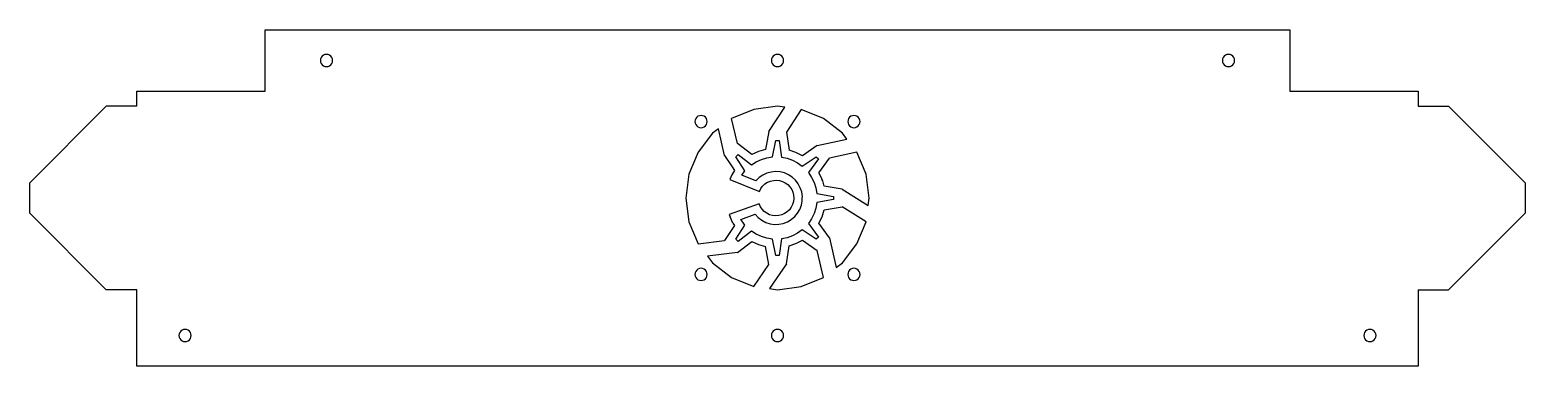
# Model space of a CAD drawing. Header units: metres. Extents: x 5097 to 5586, y 2317 to 2427.
import ezdxf

# ---------------------------------------------------------------- set-up
doc = ezdxf.new("R2010")
doc.units = ezdxf.units.M

msp = doc.modelspace()

# ---------------------------------------------------------------- linework, layer by layer
at = {"layer": 'GROUP0'}
for p, q in [((5174.39, 2427.48, 0), (5509.4, 2427.48, 0)), ((5174.39, 2407.48, 0), (5174.39, 2427.48, 0)), ((5509.4, 2427.48, 0), (5509.4, 2407.48, 0)), ((5192.46, 2418, 0), (5192.39, 2417.48, 0)), ((5192.39, 2417.48, 0), (5192.46, 2416.96, 0)), ((5192.66, 2418.48, 0), (5192.46, 2418, 0)), ((5192.46, 2416.96, 0), (5192.66, 2416.48, 0)), ((5192.98, 2418.9, 0), (5192.66, 2418.48, 0)), ((5192.66, 2416.48, 0), (5192.98, 2416.07, 0)), ((5193.39, 2419.21, 0), (5192.98, 2418.9, 0)), ((5192.98, 2416.07, 0), (5193.39, 2415.75, 0)), ((5193.88, 2419.41, 0), (5193.39, 2419.21, 0)), ((5193.39, 2415.75, 0), (5193.88, 2415.55, 0)), ((5194.39, 2419.48, 0), (5193.88, 2419.41, 0)), ((5194.91, 2419.41, 0), (5194.39, 2419.48, 0)), ((5195.39, 2419.21, 0), (5194.91, 2419.41, 0)), ((5194.91, 2415.55, 0), (5195.39, 2415.75, 0)), ((5195.81, 2418.9, 0), (5195.39, 2419.21, 0)), ((5195.39, 2415.75, 0), (5195.81, 2416.07, 0)), ((5196.13, 2418.48, 0), (5195.81, 2418.9, 0)), ((5195.81, 2416.07, 0), (5196.13, 2416.48, 0)), ((5196.33, 2418, 0), (5196.13, 2418.48, 0)), ((5196.13, 2416.48, 0), (5196.33, 2416.96, 0)), ((5196.39, 2417.48, 0), (5196.33, 2418, 0)), ((5196.33, 2416.96, 0), (5196.39, 2417.48, 0)), ((5339.96, 2418, 0), (5339.89, 2417.48, 0)), ((5339.89, 2417.48, 0), (5339.96, 2416.96, 0)), ((5340.16, 2418.48, 0), (5339.96, 2418, 0)), ((5339.96, 2416.96, 0), (5340.16, 2416.48, 0)), ((5340.48, 2418.9, 0), (5340.16, 2418.48, 0)), ((5340.16, 2416.48, 0), (5340.48, 2416.07, 0)), ((5340.89, 2419.21, 0), (5340.48, 2418.9, 0)), ((5340.48, 2416.07, 0), (5340.89, 2415.75, 0)), ((5341.38, 2419.41, 0), (5340.89, 2419.21, 0)), ((5340.89, 2415.75, 0), (5341.38, 2415.55, 0)), ((5341.89, 2419.48, 0), (5341.38, 2419.41, 0)), ((5342.41, 2419.41, 0), (5341.89, 2419.48, 0)), ((5342.89, 2419.21, 0), (5342.41, 2419.41, 0)), ((5342.41, 2415.55, 0), (5342.89, 2415.75, 0)), ((5343.31, 2418.9, 0), (5342.89, 2419.21, 0)), ((5342.89, 2415.75, 0), (5343.31, 2416.07, 0)), ((5343.63, 2418.48, 0), (5343.31, 2418.9, 0)), ((5343.31, 2416.07, 0), (5343.63, 2416.48, 0)), ((5343.83, 2418, 0), (5343.63, 2418.48, 0)), ((5343.63, 2416.48, 0), (5343.83, 2416.96, 0)), ((5343.89, 2417.48, 0), (5343.83, 2418, 0)), ((5343.83, 2416.96, 0), (5343.89, 2417.48, 0)), ((5487.46, 2418, 0), (5487.4, 2417.48, 0)), ((5487.4, 2417.48, 0), (5487.46, 2416.96, 0)), ((5487.66, 2418.48, 0), (5487.46, 2418, 0)), ((5487.46, 2416.96, 0), (5487.66, 2416.48, 0)), ((5487.98, 2418.9, 0), (5487.66, 2418.48, 0)), ((5487.66, 2416.48, 0), (5487.98, 2416.07, 0)), ((5488.4, 2419.21, 0), (5487.98, 2418.9, 0)), ((5487.98, 2416.07, 0), (5488.4, 2415.75, 0)), ((5488.88, 2419.41, 0), (5488.4, 2419.21, 0)), ((5488.4, 2415.75, 0), (5488.88, 2415.55, 0)), ((5489.4, 2419.48, 0), (5488.88, 2419.41, 0)), ((5489.91, 2419.41, 0), (5489.4, 2419.48, 0)), ((5490.4, 2419.21, 0), (5489.91, 2419.41, 0)), ((5489.91, 2415.55, 0), (5490.4, 2415.75, 0)), ((5490.81, 2418.9, 0), (5490.4, 2419.21, 0)), ((5490.4, 2415.75, 0), (5490.81, 2416.07, 0)), ((5491.13, 2418.48, 0), (5490.81, 2418.9, 0)), ((5490.81, 2416.07, 0), (5491.13, 2416.48, 0)), ((5491.33, 2418, 0), (5491.13, 2418.48, 0)), ((5491.13, 2416.48, 0), (5491.33, 2416.96, 0)), ((5491.4, 2417.48, 0), (5491.33, 2418, 0)), ((5491.33, 2416.96, 0), (5491.4, 2417.48, 0)), ((5193.88, 2415.55, 0), (5194.39, 2415.48, 0)), ((5194.39, 2415.48, 0), (5194.91, 2415.55, 0)), ((5341.38, 2415.55, 0), (5341.89, 2415.48, 0)), ((5341.89, 2415.48, 0), (5342.41, 2415.55, 0)), ((5488.88, 2415.55, 0), (5489.4, 2415.48, 0)), ((5489.4, 2415.48, 0), (5489.91, 2415.55, 0)), ((5132.39, 2407.48, 0), (5174.39, 2407.48, 0)), ((5132.39, 2402.48, 0), (5132.39, 2407.48, 0)), ((5509.4, 2407.48, 0), (5551.39, 2407.48, 0)), ((5551.39, 2407.48, 0), (5551.39, 2402.48, 0)), ((5097.39, 2377.48, 0), (5122.39, 2402.48, 0)), ((5132.39, 2402.48, 0), (5122.39, 2402.48, 0)), ((5334.13, 2401.46, 0), (5326.89, 2398.46, 0)), ((5341.89, 2402.48, 0), (5334.13, 2401.46, 0)), ((5339.1, 2394.2, 0), (5344.28, 2402.17, 0)), ((5344.23, 2402.17, 0), (5341.89, 2402.48, 0)), ((5344.28, 2402.17, 0), (5344.23, 2402.17, 0)), ((5349.66, 2401.46, 0), (5344.84, 2394.05, 0)), ((5356.89, 2398.46, 0), (5349.66, 2401.46, 0)), ((5551.39, 2402.48, 0), (5561.39, 2402.48, 0)), ((5561.39, 2402.48, 0), (5586.39, 2377.48, 0)), ((5314.96, 2398, 0), (5314.89, 2397.48, 0)), ((5314.89, 2397.48, 0), (5314.96, 2396.96, 0)), ((5315.16, 2398.48, 0), (5314.96, 2398, 0)), ((5314.96, 2396.96, 0), (5315.16, 2396.48, 0)), ((5315.48, 2398.9, 0), (5315.16, 2398.48, 0)), ((5315.16, 2396.48, 0), (5315.48, 2396.07, 0)), ((5315.89, 2399.21, 0), (5315.48, 2398.9, 0)), ((5316.38, 2399.41, 0), (5315.89, 2399.21, 0)), ((5316.89, 2399.48, 0), (5316.38, 2399.41, 0)), ((5317.41, 2399.41, 0), (5316.89, 2399.48, 0)), ((5317.89, 2399.21, 0), (5317.41, 2399.41, 0)), ((5318.31, 2398.9, 0), (5317.89, 2399.21, 0)), ((5318.63, 2398.48, 0), (5318.31, 2398.9, 0)), ((5318.31, 2396.07, 0), (5318.63, 2396.48, 0)), ((5318.83, 2398, 0), (5318.63, 2398.48, 0)), ((5318.63, 2396.48, 0), (5318.83, 2396.96, 0)), ((5318.89, 2397.48, 0), (5318.83, 2398, 0)), ((5318.83, 2396.96, 0), (5318.89, 2397.48, 0)), ((5328.81, 2390.33, 0), (5326.89, 2398.46, 0)), ((5363.11, 2393.7, 0), (5356.89, 2398.46, 0)), ((5364.96, 2398, 0), (5364.89, 2397.48, 0)), ((5364.89, 2397.48, 0), (5364.96, 2396.96, 0)), ((5365.16, 2398.48, 0), (5364.96, 2398, 0)), ((5364.96, 2396.96, 0), (5365.16, 2396.48, 0)), ((5365.48, 2398.9, 0), (5365.16, 2398.48, 0)), ((5365.16, 2396.48, 0), (5365.48, 2396.07, 0)), ((5365.89, 2399.21, 0), (5365.48, 2398.9, 0)), ((5366.38, 2399.41, 0), (5365.89, 2399.21, 0)), ((5366.89, 2399.48, 0), (5366.38, 2399.41, 0)), ((5367.41, 2399.41, 0), (5366.89, 2399.48, 0)), ((5367.89, 2399.21, 0), (5367.41, 2399.41, 0)), ((5368.31, 2398.9, 0), (5367.89, 2399.21, 0)), ((5368.63, 2398.48, 0), (5368.31, 2398.9, 0)), ((5368.31, 2396.07, 0), (5368.63, 2396.48, 0)), ((5368.83, 2398, 0), (5368.63, 2398.48, 0)), ((5368.63, 2396.48, 0), (5368.83, 2396.96, 0)), ((5368.89, 2397.48, 0), (5368.83, 2398, 0)), ((5368.83, 2396.96, 0), (5368.89, 2397.48, 0)), ((5315.48, 2396.07, 0), (5315.89, 2395.75, 0)), ((5315.89, 2395.75, 0), (5316.38, 2395.55, 0)), ((5320.68, 2393.7, 0), (5315.91, 2387.48, 0)), ((5316.38, 2395.55, 0), (5316.89, 2395.48, 0)), ((5316.89, 2395.48, 0), (5317.41, 2395.55, 0)), ((5317.41, 2395.55, 0), (5317.89, 2395.75, 0)), ((5317.89, 2395.75, 0), (5318.31, 2396.07, 0)), ((5322.55, 2395.13, 0), (5320.68, 2393.7, 0)), ((5324.6, 2386.43, 0), (5322.55, 2395.13, 0)), ((5339.1, 2394.2, 0), (5337.95, 2388.38, 0)), ((5340.31, 2385.91, 0), (5341.39, 2391.34, 0)), ((5341.39, 2391.34, 0), (5342.4, 2391.31, 0)), ((5342.4, 2391.31, 0), (5343.19, 2385.84, 0)), ((5344.84, 2394.05, 0), (5345.68, 2388.18, 0)), ((5354.9, 2389.64, 0), (5364.6, 2391.75, 0)), ((5364.6, 2391.75, 0), (5363.11, 2393.7, 0)), ((5365.48, 2396.07, 0), (5365.89, 2395.75, 0)), ((5365.89, 2395.75, 0), (5366.38, 2395.55, 0)), ((5366.38, 2395.55, 0), (5366.89, 2395.48, 0)), ((5366.89, 2395.48, 0), (5367.41, 2395.55, 0)), ((5367.41, 2395.55, 0), (5367.89, 2395.75, 0)), ((5367.89, 2395.75, 0), (5368.31, 2396.07, 0)), ((5315.91, 2387.48, 0), (5312.92, 2380.25, 0)), ((5324.6, 2386.43, 0), (5327.03, 2382.7, 0)), ((5328.23, 2385.98, 0), (5328.98, 2386.67, 0)), ((5333.51, 2386.71, 0), (5328.81, 2390.33, 0)), ((5328.98, 2386.67, 0), (5333.36, 2383.3, 0)), ((5335.67, 2387.71, 0), (5333.51, 2386.71, 0)), ((5337.95, 2388.38, 0), (5335.67, 2387.71, 0)), ((5347.92, 2387.39, 0), (5345.68, 2388.18, 0)), ((5350.03, 2386.28, 0), (5347.92, 2387.39, 0)), ((5354.9, 2389.64, 0), (5350.03, 2386.28, 0)), ((5367.88, 2387.48, 0), (5358.91, 2385.53, 0)), ((5370.87, 2380.25, 0), (5367.88, 2387.48, 0)), ((5327.83, 2381.47, 0), (5326.99, 2380.03, 0)), ((5327.03, 2382.7, 0), (5327.83, 2381.47, 0)), ((5331.25, 2381.34, 0), (5328.23, 2385.98, 0)), ((5333.36, 2383.3, 0), (5334.95, 2384.31, 0)), ((5334.95, 2384.31, 0), (5336.65, 2385.09, 0)), ((5336.65, 2385.09, 0), (5338.46, 2385.63, 0)), ((5338.46, 2385.63, 0), (5340.31, 2385.91, 0)), ((5343.19, 2385.84, 0), (5345.03, 2385.46, 0)), ((5345.03, 2385.46, 0), (5346.8, 2384.83, 0)), ((5346.8, 2384.83, 0), (5348.47, 2383.96, 0)), ((5348.47, 2383.96, 0), (5349.99, 2382.86, 0)), ((5349.99, 2382.86, 0), (5354.55, 2386, 0)), ((5355.26, 2385.27, 0), (5352, 2380.8, 0)), ((5354.55, 2386, 0), (5355.26, 2385.27, 0)), ((5355.42, 2380.74, 0), (5358.91, 2385.53, 0)), ((5097.39, 2367.48, 0), (5097.39, 2377.48, 0)), ((5312.92, 2380.25, 0), (5311.89, 2372.48, 0)), ((5326.99, 2380.03, 0), (5326.29, 2378.52, 0)), ((5326.29, 2378.52, 0), (5335.98, 2374.65, 0)), ((5330.2, 2379.97, 0), (5331.25, 2381.34, 0)), ((5334.85, 2378.11, 0), (5330.2, 2379.97, 0)), ((5335.89, 2379.14, 0), (5334.85, 2378.11, 0)), ((5337.09, 2379.97, 0), (5335.89, 2379.14, 0)), ((5337.04, 2376.37, 0), (5337.78, 2377.07, 0)), ((5338.41, 2380.59, 0), (5337.09, 2379.97, 0)), ((5337.78, 2377.07, 0), (5338.63, 2377.62, 0)), ((5339.82, 2380.98, 0), (5338.41, 2380.59, 0)), ((5338.63, 2377.62, 0), (5339.56, 2378.03, 0)), ((5339.56, 2378.03, 0), (5340.55, 2378.26, 0)), ((5341.27, 2381.12, 0), (5339.82, 2380.98, 0)), ((5340.55, 2378.26, 0), (5341.56, 2378.32, 0)), ((5342.73, 2381.02, 0), (5341.27, 2381.12, 0)), ((5341.56, 2378.32, 0), (5342.57, 2378.21, 0)), ((5342.57, 2378.21, 0), (5343.54, 2377.92, 0)), ((5344.15, 2380.67, 0), (5342.73, 2381.02, 0)), ((5343.54, 2377.92, 0), (5344.45, 2377.47, 0)), ((5345.49, 2380.09, 0), (5344.15, 2380.67, 0)), ((5344.45, 2377.47, 0), (5345.27, 2376.86, 0)), ((5345.27, 2376.86, 0), (5345.97, 2376.13, 0)), ((5346.71, 2379.3, 0), (5345.49, 2380.09, 0)), ((5347.78, 2378.3, 0), (5346.71, 2379.3, 0)), ((5348.67, 2377.15, 0), (5347.78, 2378.3, 0)), ((5349.35, 2375.86, 0), (5348.67, 2377.15, 0)), ((5352, 2380.8, 0), (5353.06, 2379.24, 0)), ((5353.06, 2379.24, 0), (5353.88, 2377.56, 0)), ((5353.88, 2377.56, 0), (5354.47, 2375.77, 0)), ((5355.42, 2380.74, 0), (5356.44, 2378.69, 0)), ((5356.68, 2378.08, 0), (5356.44, 2378.69, 0)), ((5357.21, 2376.35, 0), (5356.68, 2378.08, 0)), ((5371.89, 2372.48, 0), (5370.87, 2380.25, 0)), ((5586.39, 2377.48, 0), (5586.39, 2367.48, 0)), ((5311.89, 2372.48, 0), (5312.92, 2364.72, 0)), ((5335.98, 2374.65, 0), (5336.43, 2375.56, 0)), ((5336.43, 2375.56, 0), (5337.04, 2376.37, 0)), ((5345.97, 2376.13, 0), (5346.53, 2375.28, 0)), ((5346.53, 2375.28, 0), (5346.94, 2374.35, 0)), ((5346.94, 2374.35, 0), (5347.18, 2373.37, 0)), ((5347.24, 2372.35, 0), (5347.13, 2371.34, 0)), ((5347.18, 2373.37, 0), (5347.23, 2372.48, 0)), ((5347.23, 2372.48, 0), (5347.24, 2372.35, 0)), ((5349.81, 2374.47, 0), (5349.35, 2375.86, 0)), ((5350.02, 2373.02, 0), (5349.81, 2374.47, 0)), ((5349.99, 2371.56, 0), (5350.01, 2372.48, 0)), ((5350.01, 2372.48, 0), (5350.02, 2373.02, 0)), ((5354.47, 2375.77, 0), (5354.8, 2373.92, 0)), ((5354.8, 2373.92, 0), (5360.25, 2372.99, 0)), ((5360.25, 2371.97, 0), (5354.8, 2371.04, 0)), ((5363.05, 2375.35, 0), (5357.21, 2376.35, 0)), ((5360.25, 2372.99, 0), (5360.25, 2371.97, 0)), ((5363.05, 2375.35, 0), (5371.57, 2370.02, 0)), ((5371.57, 2370.02, 0), (5371.89, 2372.48, 0)), ((5122.39, 2342.48, 0), (5097.39, 2367.48, 0)), ((5335.89, 2370.55, 0), (5326.04, 2367.11, 0)), ((5326.04, 2367.11, 0), (5326.36, 2366.27, 0)), ((5329.88, 2365.49, 0), (5334.61, 2367.14, 0)), ((5334.61, 2367.14, 0), (5335.6, 2366.08, 0)), ((5336.3, 2369.63, 0), (5335.89, 2370.55, 0)), ((5336.87, 2368.79, 0), (5336.3, 2369.63, 0)), ((5337.58, 2368.06, 0), (5336.87, 2368.79, 0)), ((5338.4, 2367.47, 0), (5337.58, 2368.06, 0)), ((5339.32, 2367.02, 0), (5338.4, 2367.47, 0)), ((5340.29, 2366.75, 0), (5339.32, 2367.02, 0)), ((5343.3, 2366.96, 0), (5342.32, 2366.71, 0)), ((5344.23, 2367.37, 0), (5343.3, 2366.96, 0)), ((5345.07, 2367.94, 0), (5344.23, 2367.37, 0)), ((5345.8, 2368.64, 0), (5345.07, 2367.94, 0)), ((5346.4, 2369.46, 0), (5345.8, 2368.64, 0)), ((5346.85, 2370.37, 0), (5346.4, 2369.46, 0)), ((5347.13, 2371.34, 0), (5346.85, 2370.37, 0)), ((5347.52, 2366.39, 0), (5348.46, 2367.5, 0)), ((5348.46, 2367.5, 0), (5349.2, 2368.76, 0)), ((5349.2, 2368.76, 0), (5349.71, 2370.13, 0)), ((5349.71, 2370.13, 0), (5349.99, 2371.56, 0)), ((5353.88, 2367.41, 0), (5353.06, 2365.72, 0)), ((5354.47, 2369.19, 0), (5353.88, 2367.41, 0)), ((5354.8, 2371.04, 0), (5354.47, 2369.19, 0)), ((5356.48, 2366.35, 0), (5357.21, 2368.62, 0)), ((5357.21, 2368.62, 0), (5363.05, 2369.61, 0)), ((5370.87, 2364.72, 0), (5363.05, 2369.61, 0)), ((5586.39, 2367.48, 0), (5561.39, 2342.48, 0)), ((5312.92, 2364.72, 0), (5315.91, 2357.48, 0)), ((5327.83, 2363.5, 0), (5324.6, 2358.53, 0)), ((5327.34, 2364.29, 0), (5326.36, 2366.27, 0)), ((5327.34, 2364.29, 0), (5327.83, 2363.5, 0)), ((5328.23, 2358.99, 0), (5331.25, 2363.62, 0)), ((5330.53, 2364.53, 0), (5329.88, 2365.49, 0)), ((5331.25, 2363.62, 0), (5330.53, 2364.53, 0)), ((5335.6, 2366.08, 0), (5336.77, 2365.19, 0)), ((5336.77, 2365.19, 0), (5338.06, 2364.51, 0)), ((5338.06, 2364.51, 0), (5339.45, 2364.07, 0)), ((5339.45, 2364.07, 0), (5340.89, 2363.86, 0)), ((5341.3, 2366.64, 0), (5340.29, 2366.75, 0)), ((5340.89, 2363.86, 0), (5342.35, 2363.9, 0)), ((5342.32, 2366.71, 0), (5341.3, 2366.64, 0)), ((5342.35, 2363.9, 0), (5343.79, 2364.18, 0)), ((5343.79, 2364.18, 0), (5345.15, 2364.7, 0)), ((5345.15, 2364.7, 0), (5346.41, 2365.44, 0)), ((5346.41, 2365.44, 0), (5347.52, 2366.39, 0)), ((5349.99, 2362.1, 0), (5348.47, 2361.01, 0)), ((5354.55, 2358.96, 0), (5349.99, 2362.1, 0)), ((5353.06, 2365.72, 0), (5352, 2364.16, 0)), ((5352, 2364.16, 0), (5355.26, 2359.69, 0)), ((5355.42, 2364.22, 0), (5356.48, 2366.35, 0)), ((5358.91, 2359.43, 0), (5355.42, 2364.22, 0)), ((5367.88, 2357.48, 0), (5370.87, 2364.72, 0)), ((5315.91, 2357.48, 0), (5324.6, 2358.53, 0)), ((5328.98, 2358.3, 0), (5328.23, 2358.99, 0)), ((5328.81, 2354.64, 0), (5333.51, 2358.25, 0)), ((5333.36, 2361.67, 0), (5328.98, 2358.3, 0)), ((5334.95, 2360.65, 0), (5333.36, 2361.67, 0)), ((5333.51, 2358.25, 0), (5335.67, 2357.25, 0)), ((5336.65, 2359.87, 0), (5334.95, 2360.65, 0)), ((5335.67, 2357.25, 0), (5337.95, 2356.58, 0)), ((5338.46, 2359.33, 0), (5336.65, 2359.87, 0)), ((5340.31, 2359.05, 0), (5338.46, 2359.33, 0)), ((5341.39, 2353.63, 0), (5340.31, 2359.05, 0)), ((5343.19, 2359.13, 0), (5342.4, 2353.65, 0)), ((5345.03, 2359.5, 0), (5343.19, 2359.13, 0)), ((5346.8, 2360.14, 0), (5345.03, 2359.5, 0)), ((5345.68, 2356.78, 0), (5347.92, 2357.57, 0)), ((5348.47, 2361.01, 0), (5346.8, 2360.14, 0)), ((5347.92, 2357.57, 0), (5350.03, 2358.68, 0)), ((5350.03, 2358.68, 0), (5354.9, 2355.32, 0)), ((5355.26, 2359.69, 0), (5354.55, 2358.96, 0)), ((5358.91, 2359.43, 0), (5361.1, 2349.73, 0)), ((5363.11, 2351.27, 0), (5367.88, 2357.48, 0)), ((5328.81, 2354.64, 0), (5319.01, 2353.45, 0)), ((5319.01, 2353.45, 0), (5320.68, 2351.27, 0)), ((5339.1, 2350.77, 0), (5337.95, 2356.58, 0)), ((5342.4, 2353.65, 0), (5341.39, 2353.63, 0)), ((5344.84, 2350.92, 0), (5345.68, 2356.78, 0)), ((5356.89, 2346.5, 0), (5354.9, 2355.32, 0)), ((5314.96, 2348, 0), (5314.89, 2347.48, 0)), ((5314.89, 2347.48, 0), (5314.96, 2346.96, 0)), ((5315.16, 2348.48, 0), (5314.96, 2348, 0)), ((5315.48, 2348.9, 0), (5315.16, 2348.48, 0)), ((5315.89, 2349.21, 0), (5315.48, 2348.9, 0)), ((5316.38, 2349.41, 0), (5315.89, 2349.21, 0)), ((5316.89, 2349.48, 0), (5316.38, 2349.41, 0)), ((5317.41, 2349.41, 0), (5316.89, 2349.48, 0)), ((5317.89, 2349.21, 0), (5317.41, 2349.41, 0)), ((5318.31, 2348.9, 0), (5317.89, 2349.21, 0)), ((5318.63, 2348.48, 0), (5318.31, 2348.9, 0)), ((5318.83, 2348, 0), (5318.63, 2348.48, 0)), ((5318.89, 2347.48, 0), (5318.83, 2348, 0)), ((5318.83, 2346.96, 0), (5318.89, 2347.48, 0)), ((5320.68, 2351.27, 0), (5326.89, 2346.5, 0)), ((5334.13, 2343.5, 0), (5339.1, 2350.77, 0)), ((5344.84, 2350.92, 0), (5339.3, 2342.82, 0)), ((5361.1, 2349.73, 0), (5363.11, 2351.27, 0)), ((5364.96, 2348, 0), (5364.89, 2347.48, 0)), ((5364.89, 2347.48, 0), (5364.96, 2346.96, 0)), ((5365.16, 2348.48, 0), (5364.96, 2348, 0)), ((5365.48, 2348.9, 0), (5365.16, 2348.48, 0)), ((5365.89, 2349.21, 0), (5365.48, 2348.9, 0)), ((5366.38, 2349.41, 0), (5365.89, 2349.21, 0)), ((5366.89, 2349.48, 0), (5366.38, 2349.41, 0)), ((5367.41, 2349.41, 0), (5366.89, 2349.48, 0)), ((5367.89, 2349.21, 0), (5367.41, 2349.41, 0)), ((5368.31, 2348.9, 0), (5367.89, 2349.21, 0)), ((5368.63, 2348.48, 0), (5368.31, 2348.9, 0)), ((5368.83, 2348, 0), (5368.63, 2348.48, 0)), ((5368.89, 2347.48, 0), (5368.83, 2348, 0)), ((5368.83, 2346.96, 0), (5368.89, 2347.48, 0)), ((5132.39, 2342.48, 0), (5122.39, 2342.48, 0)), ((5132.39, 2317.48, 0), (5132.39, 2342.48, 0)), ((5314.96, 2346.96, 0), (5315.16, 2346.48, 0)), ((5315.16, 2346.48, 0), (5315.48, 2346.07, 0)), ((5315.48, 2346.07, 0), (5315.89, 2345.75, 0)), ((5315.89, 2345.75, 0), (5316.38, 2345.55, 0)), ((5316.38, 2345.55, 0), (5316.89, 2345.48, 0)), ((5316.89, 2345.48, 0), (5317.41, 2345.55, 0)), ((5317.41, 2345.55, 0), (5317.89, 2345.75, 0)), ((5317.89, 2345.75, 0), (5318.31, 2346.07, 0)), ((5318.31, 2346.07, 0), (5318.63, 2346.48, 0)), ((5318.63, 2346.48, 0), (5318.83, 2346.96, 0)), ((5326.89, 2346.5, 0), (5334.13, 2343.5, 0)), ((5339.3, 2342.82, 0), (5341.89, 2342.48, 0)), ((5341.89, 2342.48, 0), (5349.66, 2343.5, 0)), ((5349.66, 2343.5, 0), (5356.89, 2346.5, 0)), ((5364.96, 2346.96, 0), (5365.16, 2346.48, 0)), ((5365.16, 2346.48, 0), (5365.48, 2346.07, 0)), ((5365.48, 2346.07, 0), (5365.89, 2345.75, 0)), ((5365.89, 2345.75, 0), (5366.38, 2345.55, 0)), ((5366.38, 2345.55, 0), (5366.89, 2345.48, 0)), ((5366.89, 2345.48, 0), (5367.41, 2345.55, 0)), ((5367.41, 2345.55, 0), (5367.89, 2345.75, 0)), ((5367.89, 2345.75, 0), (5368.31, 2346.07, 0)), ((5368.31, 2346.07, 0), (5368.63, 2346.48, 0)), ((5368.63, 2346.48, 0), (5368.83, 2346.96, 0)), ((5551.39, 2342.48, 0), (5561.39, 2342.48, 0)), ((5551.39, 2342.48, 0), (5551.39, 2317.48, 0)), ((5146.21, 2328, 0), (5146.14, 2327.48, 0)), ((5146.41, 2328.48, 0), (5146.21, 2328, 0)), ((5146.73, 2328.9, 0), (5146.41, 2328.48, 0)), ((5147.14, 2329.21, 0), (5146.73, 2328.9, 0)), ((5147.63, 2329.41, 0), (5147.14, 2329.21, 0)), ((5148.14, 2329.48, 0), (5147.63, 2329.41, 0)), ((5148.66, 2329.41, 0), (5148.14, 2329.48, 0)), ((5149.14, 2329.21, 0), (5148.66, 2329.41, 0)), ((5149.56, 2328.9, 0), (5149.14, 2329.21, 0)), ((5149.88, 2328.48, 0), (5149.56, 2328.9, 0)), ((5150.08, 2328, 0), (5149.88, 2328.48, 0)), ((5150.14, 2327.48, 0), (5150.08, 2328, 0)), ((5339.96, 2328, 0), (5339.89, 2327.48, 0)), ((5340.16, 2328.48, 0), (5339.96, 2328, 0)), ((5340.48, 2328.9, 0), (5340.16, 2328.48, 0)), ((5340.89, 2329.21, 0), (5340.48, 2328.9, 0)), ((5341.38, 2329.41, 0), (5340.89, 2329.21, 0)), ((5341.89, 2329.48, 0), (5341.38, 2329.41, 0)), ((5342.41, 2329.41, 0), (5341.89, 2329.48, 0)), ((5342.89, 2329.21, 0), (5342.41, 2329.41, 0)), ((5343.31, 2328.9, 0), (5342.89, 2329.21, 0)), ((5343.63, 2328.48, 0), (5343.31, 2328.9, 0)), ((5343.83, 2328, 0), (5343.63, 2328.48, 0)), ((5343.89, 2327.48, 0), (5343.83, 2328, 0)), ((5533.71, 2328, 0), (5533.64, 2327.48, 0)), ((5533.91, 2328.48, 0), (5533.71, 2328, 0)), ((5534.23, 2328.9, 0), (5533.91, 2328.48, 0)), ((5534.64, 2329.21, 0), (5534.23, 2328.9, 0)), ((5535.13, 2329.41, 0), (5534.64, 2329.21, 0)), ((5535.64, 2329.48, 0), (5535.13, 2329.41, 0)), ((5536.16, 2329.41, 0), (5535.64, 2329.48, 0)), ((5536.64, 2329.21, 0), (5536.16, 2329.41, 0)), ((5537.06, 2328.9, 0), (5536.64, 2329.21, 0)), ((5537.38, 2328.48, 0), (5537.06, 2328.9, 0)), ((5537.58, 2328, 0), (5537.38, 2328.48, 0)), ((5537.64, 2327.48, 0), (5537.58, 2328, 0)), ((5146.14, 2327.48, 0), (5146.21, 2326.96, 0)), ((5146.21, 2326.96, 0), (5146.41, 2326.48, 0)), ((5146.41, 2326.48, 0), (5146.73, 2326.07, 0)), ((5146.73, 2326.07, 0), (5147.14, 2325.75, 0)), ((5147.14, 2325.75, 0), (5147.63, 2325.55, 0)), ((5147.63, 2325.55, 0), (5148.14, 2325.48, 0)), ((5148.14, 2325.48, 0), (5148.66, 2325.55, 0)), ((5148.66, 2325.55, 0), (5149.14, 2325.75, 0)), ((5149.14, 2325.75, 0), (5149.56, 2326.07, 0)), ((5149.56, 2326.07, 0), (5149.88, 2326.48, 0)), ((5149.88, 2326.48, 0), (5150.08, 2326.96, 0)), ((5150.08, 2326.96, 0), (5150.14, 2327.48, 0)), ((5339.89, 2327.48, 0), (5339.96, 2326.96, 0)), ((5339.96, 2326.96, 0), (5340.16, 2326.48, 0)), ((5340.16, 2326.48, 0), (5340.48, 2326.07, 0)), ((5340.48, 2326.07, 0), (5340.89, 2325.75, 0)), ((5340.89, 2325.75, 0), (5341.38, 2325.55, 0)), ((5341.38, 2325.55, 0), (5341.89, 2325.48, 0)), ((5341.89, 2325.48, 0), (5342.41, 2325.55, 0)), ((5342.41, 2325.55, 0), (5342.89, 2325.75, 0)), ((5342.89, 2325.75, 0), (5343.31, 2326.07, 0)), ((5343.31, 2326.07, 0), (5343.63, 2326.48, 0)), ((5343.63, 2326.48, 0), (5343.83, 2326.96, 0)), ((5343.83, 2326.96, 0), (5343.89, 2327.48, 0)), ((5533.64, 2327.48, 0), (5533.71, 2326.96, 0)), ((5533.71, 2326.96, 0), (5533.91, 2326.48, 0)), ((5533.91, 2326.48, 0), (5534.23, 2326.07)), ((5534.23, 2326.07), (5534.64, 2325.75, 0)), ((5534.64, 2325.75, 0), (5535.13, 2325.55, 0)), ((5535.13, 2325.55, 0), (5535.64, 2325.48, 0)), ((5535.64, 2325.48, 0), (5536.16, 2325.55, 0)), ((5536.16, 2325.55, 0), (5536.64, 2325.75, 0)), ((5536.64, 2325.75, 0), (5537.06, 2326.07, 0)), ((5537.06, 2326.07, 0), (5537.38, 2326.48, 0)), ((5537.38, 2326.48, 0), (5537.58, 2326.96, 0)), ((5537.58, 2326.96, 0), (5537.64, 2327.48, 0)), ((5551.39, 2317.48, 0), (5132.39, 2317.48, 0))]:
    msp.add_line(p, q, dxfattribs=at)

doc.saveas('drawing.dxf')
